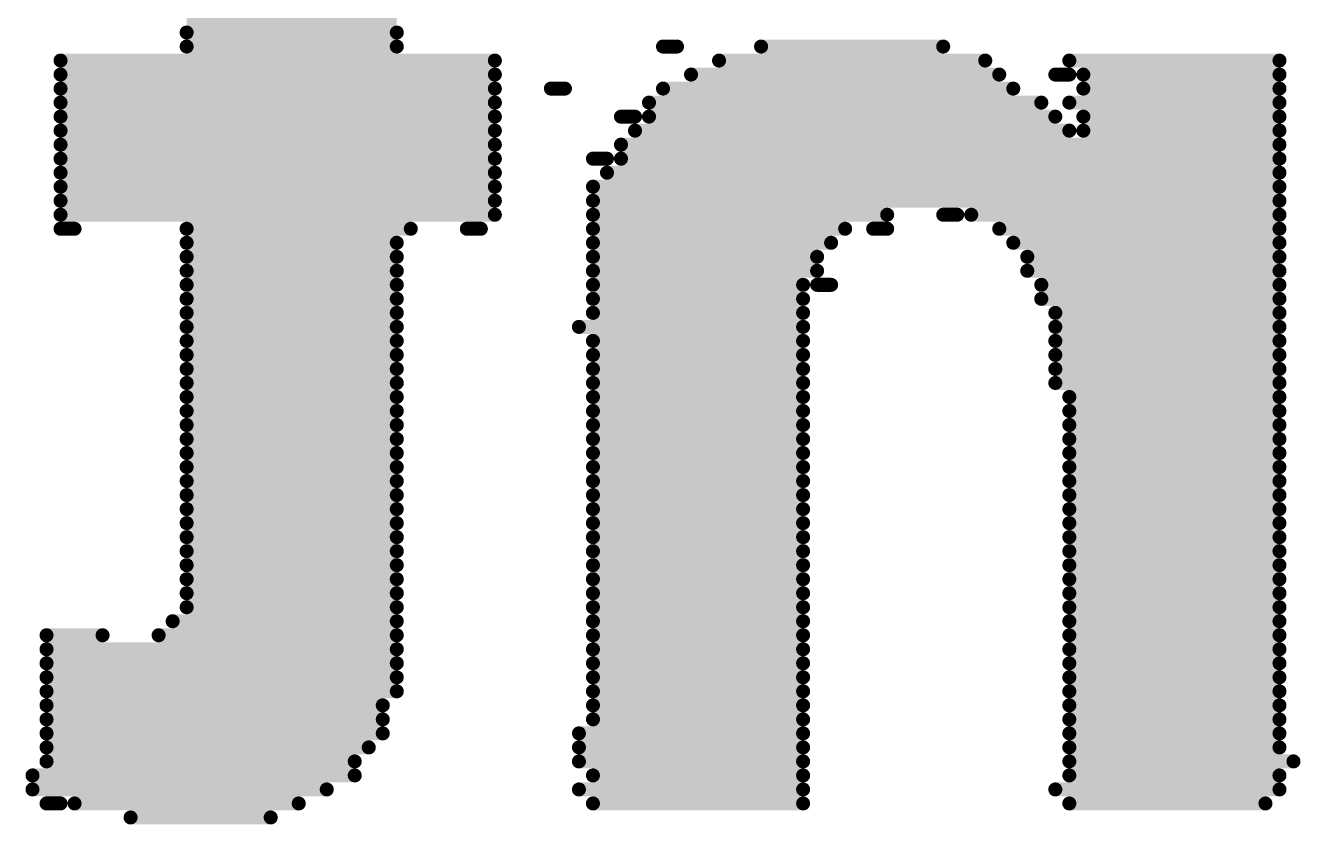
# Model space of a CAD drawing. Header units: inches. Extents: x -5 to 433, y -20 to 71.
# Drawn here: x 6.298 to 8.609, y 49.956 to 51.403 of the extents above; entities that cross this region are included whole.
import ezdxf

# ---------------------------------------------------------------- set-up
doc = ezdxf.new("R2010")
doc.units = ezdxf.units.IN
doc.layers.add('Bottom Overlay', color=54, linetype='Continuous')

msp = doc.modelspace()

# ---------------------------------------------------------------- linework, layer by layer
at = {"layer": 'Bottom Overlay'}
for points in [[(6.59, 51.416, 0.0254, 0.0254, 0), (6.971, 51.416, 0.0254, 0.0254, 0)], [(6.59, 51.3906, 0.0254, 0.0254, 0), (6.971, 51.3906, 0.0254, 0.0254, 0)], [(6.59, 51.3652, 0.0254, 0.0254, 0), (6.971, 51.3652, 0.0254, 0.0254, 0)], [(7.4536, 51.3652, 0.0254, 0.0254, 0), (7.479, 51.3652, 0.0254, 0.0254, 0)], [(7.6314, 51.3652, 0.0254, 0.0254, 0), (7.9616, 51.3652, 0.0254, 0.0254, 0)], [(6.3614, 51.3398, 0.0254, 0.0254, 0), (7.1488, 51.3398, 0.0254, 0.0254, 0)], [(7.5552, 51.3398, 0.0254, 0.0254, 0), (8.0378, 51.3398, 0.0254, 0.0254, 0)], [(8.1902, 51.3398, 0.0254, 0.0254, 0), (8.5712, 51.3398, 0.0254, 0.0254, 0)], [(6.3614, 51.3144, 0.0254, 0.0254, 0), (7.1488, 51.3144, 0.0254, 0.0254, 0)], [(7.5044, 51.3144, 0.0254, 0.0254, 0), (8.0632, 51.3144, 0.0254, 0.0254, 0)], [(8.1648, 51.3144, 0.0254, 0.0254, 0), (8.1902, 51.3144, 0.0254, 0.0254, 0)], [(8.2156, 51.3144, 0.0254, 0.0254, 0), (8.5712, 51.3144, 0.0254, 0.0254, 0)], [(6.3614, 51.289, 0.0254, 0.0254, 0), (7.1488, 51.289, 0.0254, 0.0254, 0)], [(7.2504, 51.289, 0.0254, 0.0254, 0), (7.2758, 51.289, 0.0254, 0.0254, 0)], [(7.4536, 51.289, 0.0254, 0.0254, 0), (8.0886, 51.289, 0.0254, 0.0254, 0)], [(8.2156, 51.289, 0.0254, 0.0254, 0), (8.5712, 51.289, 0.0254, 0.0254, 0)], [(6.3614, 51.2636, 0.0254, 0.0254, 0), (7.1488, 51.2636, 0.0254, 0.0254, 0)], [(7.4282, 51.2636, 0.0254, 0.0254, 0), (8.1394, 51.2636, 0.0254, 0.0254, 0)], [(8.1902, 51.2636, 0.0254, 0.0254, 0), (8.5712, 51.2636, 0.0254, 0.0254, 0)], [(6.3614, 51.2382, 0.0254, 0.0254, 0), (7.1488, 51.2382, 0.0254, 0.0254, 0)], [(7.3774, 51.2382, 0.0254, 0.0254, 0), (7.4028, 51.2382, 0.0254, 0.0254, 0)], [(7.4282, 51.2382, 0.0254, 0.0254, 0), (8.1648, 51.2382, 0.0254, 0.0254, 0)], [(8.2156, 51.2382, 0.0254, 0.0254, 0), (8.5712, 51.2382, 0.0254, 0.0254, 0)], [(6.3614, 51.2128, 0.0254, 0.0254, 0), (7.1488, 51.2128, 0.0254, 0.0254, 0)], [(7.4028, 51.2128, 0.0254, 0.0254, 0), (8.1902, 51.2128, 0.0254, 0.0254, 0)], [(8.2156, 51.2128, 0.0254, 0.0254, 0), (8.5712, 51.2128, 0.0254, 0.0254, 0)], [(6.3614, 51.1874, 0.0254, 0.0254, 0), (7.1488, 51.1874, 0.0254, 0.0254, 0)], [(7.3774, 51.1874, 0.0254, 0.0254, 0), (8.5712, 51.1874, 0.0254, 0.0254, 0)], [(6.3614, 51.162, 0.0254, 0.0254, 0), (7.1488, 51.162, 0.0254, 0.0254, 0)], [(7.3266, 51.162, 0.0254, 0.0254, 0), (7.352, 51.162, 0.0254, 0.0254, 0)], [(7.3774, 51.162, 0.0254, 0.0254, 0), (8.5712, 51.162, 0.0254, 0.0254, 0)], [(6.3614, 51.1366, 0.0254, 0.0254, 0), (7.1488, 51.1366, 0.0254, 0.0254, 0)], [(7.352, 51.1366, 0.0254, 0.0254, 0), (8.5712, 51.1366, 0.0254, 0.0254, 0)], [(6.3614, 51.1112, 0.0254, 0.0254, 0), (7.1488, 51.1112, 0.0254, 0.0254, 0)], [(7.3266, 51.1112, 0.0254, 0.0254, 0), (8.5712, 51.1112, 0.0254, 0.0254, 0)], [(6.3614, 51.0858, 0.0254, 0.0254, 0), (7.1488, 51.0858, 0.0254, 0.0254, 0)], [(7.3266, 51.0858, 0.0254, 0.0254, 0), (8.5712, 51.0858, 0.0254, 0.0254, 0)], [(6.3614, 51.0604, 0.0254, 0.0254, 0), (7.1488, 51.0604, 0.0254, 0.0254, 0)], [(7.3266, 51.0604, 0.0254, 0.0254, 0), (7.86, 51.0604, 0.0254, 0.0254, 0)], [(7.9616, 51.0604, 0.0254, 0.0254, 0), (7.987, 51.0604, 0.0254, 0.0254, 0)], [(8.0124, 51.0604, 0.0254, 0.0254, 0), (8.5712, 51.0604, 0.0254, 0.0254, 0)], [(6.3614, 51.035, 0.0254, 0.0254, 0), (6.3868, 51.035, 0.0254, 0.0254, 0)], [(6.59, 51.035, 0.0254, 0.0254, 0), (6.9964, 51.035, 0.0254, 0.0254, 0)], [(7.098, 51.035, 0.0254, 0.0254, 0), (7.1234, 51.035, 0.0254, 0.0254, 0)], [(7.3266, 51.035, 0.0254, 0.0254, 0), (7.7838, 51.035, 0.0254, 0.0254, 0)], [(7.8346, 51.035, 0.0254, 0.0254, 0), (7.86, 51.035, 0.0254, 0.0254, 0)], [(8.0632, 51.035, 0.0254, 0.0254, 0), (8.5712, 51.035, 0.0254, 0.0254, 0)], [(6.59, 51.0096, 0.0254, 0.0254, 0), (6.971, 51.0096, 0.0254, 0.0254, 0)], [(7.3266, 51.0096, 0.0254, 0.0254, 0), (7.7584, 51.0096, 0.0254, 0.0254, 0)], [(8.0886, 51.0096, 0.0254, 0.0254, 0), (8.5712, 51.0096, 0.0254, 0.0254, 0)], [(6.59, 50.9842, 0.0254, 0.0254, 0), (6.971, 50.9842, 0.0254, 0.0254, 0)], [(7.3266, 50.9842, 0.0254, 0.0254, 0), (7.733, 50.9842, 0.0254, 0.0254, 0)], [(8.114, 50.9842, 0.0254, 0.0254, 0), (8.5712, 50.9842, 0.0254, 0.0254, 0)], [(6.59, 50.9588, 0.0254, 0.0254, 0), (6.971, 50.9588, 0.0254, 0.0254, 0)], [(7.3266, 50.9588, 0.0254, 0.0254, 0), (7.733, 50.9588, 0.0254, 0.0254, 0)], [(8.114, 50.9588, 0.0254, 0.0254, 0), (8.5712, 50.9588, 0.0254, 0.0254, 0)], [(6.59, 50.9334, 0.0254, 0.0254, 0), (6.971, 50.9334, 0.0254, 0.0254, 0)], [(7.3266, 50.9334, 0.0254, 0.0254, 0), (7.7076, 50.9334, 0.0254, 0.0254, 0)], [(7.733, 50.9334, 0.0254, 0.0254, 0), (7.7584, 50.9334, 0.0254, 0.0254, 0)], [(8.1394, 50.9334, 0.0254, 0.0254, 0), (8.5712, 50.9334, 0.0254, 0.0254, 0)], [(6.59, 50.908, 0.0254, 0.0254, 0), (6.971, 50.908, 0.0254, 0.0254, 0)], [(7.3266, 50.908, 0.0254, 0.0254, 0), (7.7076, 50.908, 0.0254, 0.0254, 0)], [(8.1394, 50.908, 0.0254, 0.0254, 0), (8.5712, 50.908, 0.0254, 0.0254, 0)], [(6.59, 50.8826, 0.0254, 0.0254, 0), (6.971, 50.8826, 0.0254, 0.0254, 0)], [(7.3266, 50.8826, 0.0254, 0.0254, 0), (7.7076, 50.8826, 0.0254, 0.0254, 0)], [(8.1648, 50.8826, 0.0254, 0.0254, 0), (8.5712, 50.8826, 0.0254, 0.0254, 0)], [(6.59, 50.8572, 0.0254, 0.0254, 0), (6.971, 50.8572, 0.0254, 0.0254, 0)], [(7.3012, 50.8572, 0.0254, 0.0254, 0), (7.7076, 50.8572, 0.0254, 0.0254, 0)], [(8.1648, 50.8572, 0.0254, 0.0254, 0), (8.5712, 50.8572, 0.0254, 0.0254, 0)], [(6.59, 50.8318, 0.0254, 0.0254, 0), (6.971, 50.8318, 0.0254, 0.0254, 0)], [(7.3266, 50.8318, 0.0254, 0.0254, 0), (7.7076, 50.8318, 0.0254, 0.0254, 0)], [(8.1648, 50.8318, 0.0254, 0.0254, 0), (8.5712, 50.8318, 0.0254, 0.0254, 0)], [(6.59, 50.8064, 0.0254, 0.0254, 0), (6.971, 50.8064, 0.0254, 0.0254, 0)], [(7.3266, 50.8064, 0.0254, 0.0254, 0), (7.7076, 50.8064, 0.0254, 0.0254, 0)], [(8.1648, 50.8064, 0.0254, 0.0254, 0), (8.5712, 50.8064, 0.0254, 0.0254, 0)], [(6.59, 50.781, 0.0254, 0.0254, 0), (6.971, 50.781, 0.0254, 0.0254, 0)], [(7.3266, 50.781, 0.0254, 0.0254, 0), (7.7076, 50.781, 0.0254, 0.0254, 0)], [(8.1648, 50.781, 0.0254, 0.0254, 0), (8.5712, 50.781, 0.0254, 0.0254, 0)], [(6.59, 50.7556, 0.0254, 0.0254, 0), (6.971, 50.7556, 0.0254, 0.0254, 0)], [(7.3266, 50.7556, 0.0254, 0.0254, 0), (7.7076, 50.7556, 0.0254, 0.0254, 0)], [(8.1648, 50.7556, 0.0254, 0.0254, 0), (8.5712, 50.7556, 0.0254, 0.0254, 0)], [(6.59, 50.7302, 0.0254, 0.0254, 0), (6.971, 50.7302, 0.0254, 0.0254, 0)], [(7.3266, 50.7302, 0.0254, 0.0254, 0), (7.7076, 50.7302, 0.0254, 0.0254, 0)], [(8.1902, 50.7302, 0.0254, 0.0254, 0), (8.5712, 50.7302, 0.0254, 0.0254, 0)], [(6.59, 50.7048, 0.0254, 0.0254, 0), (6.971, 50.7048, 0.0254, 0.0254, 0)], [(7.3266, 50.7048, 0.0254, 0.0254, 0), (7.7076, 50.7048, 0.0254, 0.0254, 0)], [(8.1902, 50.7048, 0.0254, 0.0254, 0), (8.5712, 50.7048, 0.0254, 0.0254, 0)], [(6.59, 50.6794, 0.0254, 0.0254, 0), (6.971, 50.6794, 0.0254, 0.0254, 0)], [(7.3266, 50.6794, 0.0254, 0.0254, 0), (7.7076, 50.6794, 0.0254, 0.0254, 0)], [(8.1902, 50.6794, 0.0254, 0.0254, 0), (8.5712, 50.6794, 0.0254, 0.0254, 0)], [(6.59, 50.654, 0.0254, 0.0254, 0), (6.971, 50.654, 0.0254, 0.0254, 0)], [(7.3266, 50.654, 0.0254, 0.0254, 0), (7.7076, 50.654, 0.0254, 0.0254, 0)], [(8.1902, 50.654, 0.0254, 0.0254, 0), (8.5712, 50.654, 0.0254, 0.0254, 0)], [(6.59, 50.6286, 0.0254, 0.0254, 0), (6.971, 50.6286, 0.0254, 0.0254, 0)], [(7.3266, 50.6286, 0.0254, 0.0254, 0), (7.7076, 50.6286, 0.0254, 0.0254, 0)], [(8.1902, 50.6286, 0.0254, 0.0254, 0), (8.5712, 50.6286, 0.0254, 0.0254, 0)], [(6.59, 50.6032, 0.0254, 0.0254, 0), (6.971, 50.6032, 0.0254, 0.0254, 0)], [(7.3266, 50.6032, 0.0254, 0.0254, 0), (7.7076, 50.6032, 0.0254, 0.0254, 0)], [(8.1902, 50.6032, 0.0254, 0.0254, 0), (8.5712, 50.6032, 0.0254, 0.0254, 0)], [(6.59, 50.5778, 0.0254, 0.0254, 0), (6.971, 50.5778, 0.0254, 0.0254, 0)], [(7.3266, 50.5778, 0.0254, 0.0254, 0), (7.7076, 50.5778, 0.0254, 0.0254, 0)], [(8.1902, 50.5778, 0.0254, 0.0254, 0), (8.5712, 50.5778, 0.0254, 0.0254, 0)], [(6.59, 50.5524, 0.0254, 0.0254, 0), (6.971, 50.5524, 0.0254, 0.0254, 0)], [(7.3266, 50.5524, 0.0254, 0.0254, 0), (7.7076, 50.5524, 0.0254, 0.0254, 0)], [(8.1902, 50.5524, 0.0254, 0.0254, 0), (8.5712, 50.5524, 0.0254, 0.0254, 0)], [(6.59, 50.527, 0.0254, 0.0254, 0), (6.971, 50.527, 0.0254, 0.0254, 0)], [(7.3266, 50.527, 0.0254, 0.0254, 0), (7.7076, 50.527, 0.0254, 0.0254, 0)], [(8.1902, 50.527, 0.0254, 0.0254, 0), (8.5712, 50.527, 0.0254, 0.0254, 0)], [(6.59, 50.5016, 0.0254, 0.0254, 0), (6.971, 50.5016, 0.0254, 0.0254, 0)], [(7.3266, 50.5016, 0.0254, 0.0254, 0), (7.7076, 50.5016, 0.0254, 0.0254, 0)], [(8.1902, 50.5016, 0.0254, 0.0254, 0), (8.5712, 50.5016, 0.0254, 0.0254, 0)], [(6.59, 50.4762, 0.0254, 0.0254, 0), (6.971, 50.4762, 0.0254, 0.0254, 0)], [(7.3266, 50.4762, 0.0254, 0.0254, 0), (7.7076, 50.4762, 0.0254, 0.0254, 0)], [(8.1902, 50.4762, 0.0254, 0.0254, 0), (8.5712, 50.4762, 0.0254, 0.0254, 0)], [(6.59, 50.4508, 0.0254, 0.0254, 0), (6.971, 50.4508, 0.0254, 0.0254, 0)], [(7.3266, 50.4508, 0.0254, 0.0254, 0), (7.7076, 50.4508, 0.0254, 0.0254, 0)], [(8.1902, 50.4508, 0.0254, 0.0254, 0), (8.5712, 50.4508, 0.0254, 0.0254, 0)], [(6.59, 50.4254, 0.0254, 0.0254, 0), (6.971, 50.4254, 0.0254, 0.0254, 0)], [(7.3266, 50.4254, 0.0254, 0.0254, 0), (7.7076, 50.4254, 0.0254, 0.0254, 0)], [(8.1902, 50.4254, 0.0254, 0.0254, 0), (8.5712, 50.4254, 0.0254, 0.0254, 0)], [(6.59, 50.4, 0.0254, 0.0254, 0), (6.971, 50.4, 0.0254, 0.0254, 0)], [(7.3266, 50.4, 0.0254, 0.0254, 0), (7.7076, 50.4, 0.0254, 0.0254, 0)], [(8.1902, 50.4, 0.0254, 0.0254, 0), (8.5712, 50.4, 0.0254, 0.0254, 0)], [(6.59, 50.3746, 0.0254, 0.0254, 0), (6.971, 50.3746, 0.0254, 0.0254, 0)], [(7.3266, 50.3746, 0.0254, 0.0254, 0), (7.7076, 50.3746, 0.0254, 0.0254, 0)], [(8.1902, 50.3746, 0.0254, 0.0254, 0), (8.5712, 50.3746, 0.0254, 0.0254, 0)], [(6.59, 50.3492, 0.0254, 0.0254, 0), (6.971, 50.3492, 0.0254, 0.0254, 0)], [(7.3266, 50.3492, 0.0254, 0.0254, 0), (7.7076, 50.3492, 0.0254, 0.0254, 0)], [(8.1902, 50.3492, 0.0254, 0.0254, 0), (8.5712, 50.3492, 0.0254, 0.0254, 0)], [(6.5646, 50.3238, 0.0254, 0.0254, 0), (6.971, 50.3238, 0.0254, 0.0254, 0)], [(7.3266, 50.3238, 0.0254, 0.0254, 0), (7.7076, 50.3238, 0.0254, 0.0254, 0)], [(8.1902, 50.3238, 0.0254, 0.0254, 0), (8.5712, 50.3238, 0.0254, 0.0254, 0)], [(6.336, 50.2984, 0.0254, 0.0254, 0), (6.4376, 50.2984, 0.0254, 0.0254, 0)], [(6.5392, 50.2984, 0.0254, 0.0254, 0), (6.971, 50.2984, 0.0254, 0.0254, 0)], [(7.3266, 50.2984, 0.0254, 0.0254, 0), (7.7076, 50.2984, 0.0254, 0.0254, 0)], [(8.1902, 50.2984, 0.0254, 0.0254, 0), (8.5712, 50.2984, 0.0254, 0.0254, 0)], [(6.336, 50.273, 0.0254, 0.0254, 0), (6.971, 50.273, 0.0254, 0.0254, 0)], [(7.3266, 50.273, 0.0254, 0.0254, 0), (7.7076, 50.273, 0.0254, 0.0254, 0)], [(8.1902, 50.273, 0.0254, 0.0254, 0), (8.5712, 50.273, 0.0254, 0.0254, 0)], [(6.336, 50.2476, 0.0254, 0.0254, 0), (6.971, 50.2476, 0.0254, 0.0254, 0)], [(7.3266, 50.2476, 0.0254, 0.0254, 0), (7.7076, 50.2476, 0.0254, 0.0254, 0)], [(8.1902, 50.2476, 0.0254, 0.0254, 0), (8.5712, 50.2476, 0.0254, 0.0254, 0)], [(6.336, 50.2222, 0.0254, 0.0254, 0), (6.971, 50.2222, 0.0254, 0.0254, 0)], [(7.3266, 50.2222, 0.0254, 0.0254, 0), (7.7076, 50.2222, 0.0254, 0.0254, 0)], [(8.1902, 50.2222, 0.0254, 0.0254, 0), (8.5712, 50.2222, 0.0254, 0.0254, 0)], [(6.336, 50.1968, 0.0254, 0.0254, 0), (6.971, 50.1968, 0.0254, 0.0254, 0)], [(7.3266, 50.1968, 0.0254, 0.0254, 0), (7.7076, 50.1968, 0.0254, 0.0254, 0)], [(8.1902, 50.1968, 0.0254, 0.0254, 0), (8.5712, 50.1968, 0.0254, 0.0254, 0)], [(6.336, 50.1714, 0.0254, 0.0254, 0), (6.9456, 50.1714, 0.0254, 0.0254, 0)], [(7.3266, 50.1714, 0.0254, 0.0254, 0), (7.7076, 50.1714, 0.0254, 0.0254, 0)], [(8.1902, 50.1714, 0.0254, 0.0254, 0), (8.5712, 50.1714, 0.0254, 0.0254, 0)], [(6.336, 50.146, 0.0254, 0.0254, 0), (6.9456, 50.146, 0.0254, 0.0254, 0)], [(7.3266, 50.146, 0.0254, 0.0254, 0), (7.7076, 50.146, 0.0254, 0.0254, 0)], [(8.1902, 50.146, 0.0254, 0.0254, 0), (8.5712, 50.146, 0.0254, 0.0254, 0)], [(6.336, 50.1206, 0.0254, 0.0254, 0), (6.9456, 50.1206, 0.0254, 0.0254, 0)], [(7.3012, 50.1206, 0.0254, 0.0254, 0), (7.7076, 50.1206, 0.0254, 0.0254, 0)], [(8.1902, 50.1206, 0.0254, 0.0254, 0), (8.5712, 50.1206, 0.0254, 0.0254, 0)], [(6.336, 50.0952, 0.0254, 0.0254, 0), (6.9202, 50.0952, 0.0254, 0.0254, 0)], [(7.3012, 50.0952, 0.0254, 0.0254, 0), (7.7076, 50.0952, 0.0254, 0.0254, 0)], [(8.1902, 50.0952, 0.0254, 0.0254, 0), (8.5712, 50.0952, 0.0254, 0.0254, 0)], [(6.336, 50.0698, 0.0254, 0.0254, 0), (6.8948, 50.0698, 0.0254, 0.0254, 0)], [(7.3012, 50.0698, 0.0254, 0.0254, 0), (7.7076, 50.0698, 0.0254, 0.0254, 0)], [(8.1902, 50.0698, 0.0254, 0.0254, 0), (8.5966, 50.0698, 0.0254, 0.0254, 0)], [(6.3106, 50.0444, 0.0254, 0.0254, 0), (6.8948, 50.0444, 0.0254, 0.0254, 0)], [(7.3266, 50.0444, 0.0254, 0.0254, 0), (7.7076, 50.0444, 0.0254, 0.0254, 0)], [(8.1902, 50.0444, 0.0254, 0.0254, 0), (8.5712, 50.0444, 0.0254, 0.0254, 0)], [(6.3106, 50.019, 0.0254, 0.0254, 0), (6.844, 50.019, 0.0254, 0.0254, 0)], [(7.3012, 50.019, 0.0254, 0.0254, 0), (7.7076, 50.019, 0.0254, 0.0254, 0)], [(8.1648, 50.019, 0.0254, 0.0254, 0), (8.5712, 50.019, 0.0254, 0.0254, 0)], [(6.336, 49.9936, 0.0254, 0.0254, 0), (6.3614, 49.9936, 0.0254, 0.0254, 0)], [(6.3868, 49.9936, 0.0254, 0.0254, 0), (6.7932, 49.9936, 0.0254, 0.0254, 0)], [(7.3266, 49.9936, 0.0254, 0.0254, 0), (7.7076, 49.9936, 0.0254, 0.0254, 0)], [(8.1902, 49.9936, 0.0254, 0.0254, 0), (8.5458, 49.9936, 0.0254, 0.0254, 0)], [(6.4884, 49.9682, 0.0254, 0.0254, 0), (6.7424, 49.9682, 0.0254, 0.0254, 0)]]:
    msp.add_lwpolyline(points, format="xyseb", dxfattribs=at)
for points in [[(6.5837, 51.3906, 0.0127, 0.0127, 1), (6.5964, 51.3906, 0.0127, 0.0127, 1)], [(6.9647, 51.3906, 0.0127, 0.0127, 1), (6.9774, 51.3906, 0.0127, 0.0127, 1)], [(6.5837, 51.3652, 0.0127, 0.0127, 1), (6.5964, 51.3652, 0.0127, 0.0127, 1)], [(6.9647, 51.3652, 0.0127, 0.0127, 1), (6.9774, 51.3652, 0.0127, 0.0127, 1)], [(7.4473, 51.3652, 0.0127, 0.0127, 1), (7.46, 51.3652, 0.0127, 0.0127, 1)], [(7.4727, 51.3652, 0.0127, 0.0127, 1), (7.4854, 51.3652, 0.0127, 0.0127, 1)], [(7.6251, 51.3652, 0.0127, 0.0127, 1), (7.6378, 51.3652, 0.0127, 0.0127, 1)], [(7.9553, 51.3652, 0.0127, 0.0127, 1), (7.968, 51.3652, 0.0127, 0.0127, 1)], [(6.3551, 51.3398, 0.0127, 0.0127, 1), (6.3678, 51.3398, 0.0127, 0.0127, 1)], [(7.1425, 51.3398, 0.0127, 0.0127, 1), (7.1552, 51.3398, 0.0127, 0.0127, 1)], [(7.5489, 51.3398, 0.0127, 0.0127, 1), (7.5616, 51.3398, 0.0127, 0.0127, 1)], [(8.0315, 51.3398, 0.0127, 0.0127, 1), (8.0442, 51.3398, 0.0127, 0.0127, 1)], [(8.1839, 51.3398, 0.0127, 0.0127, 1), (8.1966, 51.3398, 0.0127, 0.0127, 1)], [(8.5649, 51.3398, 0.0127, 0.0127, 1), (8.5776, 51.3398, 0.0127, 0.0127, 1)], [(6.3551, 51.3144, 0.0127, 0.0127, 1), (6.3678, 51.3144, 0.0127, 0.0127, 1)], [(7.1425, 51.3144, 0.0127, 0.0127, 1), (7.1552, 51.3144, 0.0127, 0.0127, 1)], [(7.4981, 51.3144, 0.0127, 0.0127, 1), (7.5108, 51.3144, 0.0127, 0.0127, 1)], [(8.0569, 51.3144, 0.0127, 0.0127, 1), (8.0696, 51.3144, 0.0127, 0.0127, 1)], [(8.1585, 51.3144, 0.0127, 0.0127, 1), (8.1712, 51.3144, 0.0127, 0.0127, 1)], [(8.1839, 51.3144, 0.0127, 0.0127, 1), (8.1966, 51.3144, 0.0127, 0.0127, 1)], [(8.2093, 51.3144, 0.0127, 0.0127, 1), (8.222, 51.3144, 0.0127, 0.0127, 1)], [(8.5649, 51.3144, 0.0127, 0.0127, 1), (8.5776, 51.3144, 0.0127, 0.0127, 1)], [(6.3551, 51.289, 0.0127, 0.0127, 1), (6.3678, 51.289, 0.0127, 0.0127, 1)], [(7.1425, 51.289, 0.0127, 0.0127, 1), (7.1552, 51.289, 0.0127, 0.0127, 1)], [(7.2441, 51.289, 0.0127, 0.0127, 1), (7.2568, 51.289, 0.0127, 0.0127, 1)], [(7.2695, 51.289, 0.0127, 0.0127, 1), (7.2822, 51.289, 0.0127, 0.0127, 1)], [(7.4473, 51.289, 0.0127, 0.0127, 1), (7.46, 51.289, 0.0127, 0.0127, 1)], [(8.0823, 51.289, 0.0127, 0.0127, 1), (8.095, 51.289, 0.0127, 0.0127, 1)], [(8.2093, 51.289, 0.0127, 0.0127, 1), (8.222, 51.289, 0.0127, 0.0127, 1)], [(8.5649, 51.289, 0.0127, 0.0127, 1), (8.5776, 51.289, 0.0127, 0.0127, 1)], [(6.3551, 51.2636, 0.0127, 0.0127, 1), (6.3678, 51.2636, 0.0127, 0.0127, 1)], [(7.1425, 51.2636, 0.0127, 0.0127, 1), (7.1552, 51.2636, 0.0127, 0.0127, 1)], [(7.4219, 51.2636, 0.0127, 0.0127, 1), (7.4346, 51.2636, 0.0127, 0.0127, 1)], [(8.1331, 51.2636, 0.0127, 0.0127, 1), (8.1458, 51.2636, 0.0127, 0.0127, 1)], [(8.1839, 51.2636, 0.0127, 0.0127, 1), (8.1966, 51.2636, 0.0127, 0.0127, 1)], [(8.5649, 51.2636, 0.0127, 0.0127, 1), (8.5776, 51.2636, 0.0127, 0.0127, 1)], [(6.3551, 51.2382, 0.0127, 0.0127, 1), (6.3678, 51.2382, 0.0127, 0.0127, 1)], [(7.1425, 51.2382, 0.0127, 0.0127, 1), (7.1552, 51.2382, 0.0127, 0.0127, 1)], [(7.3711, 51.2382, 0.0127, 0.0127, 1), (7.3838, 51.2382, 0.0127, 0.0127, 1)], [(7.3965, 51.2382, 0.0127, 0.0127, 1), (7.4092, 51.2382, 0.0127, 0.0127, 1)], [(7.4219, 51.2382, 0.0127, 0.0127, 1), (7.4346, 51.2382, 0.0127, 0.0127, 1)], [(8.1585, 51.2382, 0.0127, 0.0127, 1), (8.1712, 51.2382, 0.0127, 0.0127, 1)], [(8.2093, 51.2382, 0.0127, 0.0127, 1), (8.222, 51.2382, 0.0127, 0.0127, 1)], [(8.5649, 51.2382, 0.0127, 0.0127, 1), (8.5776, 51.2382, 0.0127, 0.0127, 1)], [(6.3551, 51.2128, 0.0127, 0.0127, 1), (6.3678, 51.2128, 0.0127, 0.0127, 1)], [(7.1425, 51.2128, 0.0127, 0.0127, 1), (7.1552, 51.2128, 0.0127, 0.0127, 1)], [(7.3965, 51.2128, 0.0127, 0.0127, 1), (7.4092, 51.2128, 0.0127, 0.0127, 1)], [(8.1839, 51.2128, 0.0127, 0.0127, 1), (8.1966, 51.2128, 0.0127, 0.0127, 1)], [(8.2093, 51.2128, 0.0127, 0.0127, 1), (8.222, 51.2128, 0.0127, 0.0127, 1)], [(8.5649, 51.2128, 0.0127, 0.0127, 1), (8.5776, 51.2128, 0.0127, 0.0127, 1)], [(6.3551, 51.1874, 0.0127, 0.0127, 1), (6.3678, 51.1874, 0.0127, 0.0127, 1)], [(7.1425, 51.1874, 0.0127, 0.0127, 1), (7.1552, 51.1874, 0.0127, 0.0127, 1)], [(7.3711, 51.1874, 0.0127, 0.0127, 1), (7.3838, 51.1874, 0.0127, 0.0127, 1)], [(8.5649, 51.1874, 0.0127, 0.0127, 1), (8.5776, 51.1874, 0.0127, 0.0127, 1)], [(6.3551, 51.162, 0.0127, 0.0127, 1), (6.3678, 51.162, 0.0127, 0.0127, 1)], [(7.1425, 51.162, 0.0127, 0.0127, 1), (7.1552, 51.162, 0.0127, 0.0127, 1)], [(7.3203, 51.162, 0.0127, 0.0127, 1), (7.333, 51.162, 0.0127, 0.0127, 1)], [(7.3457, 51.162, 0.0127, 0.0127, 1), (7.3584, 51.162, 0.0127, 0.0127, 1)], [(7.3711, 51.162, 0.0127, 0.0127, 1), (7.3838, 51.162, 0.0127, 0.0127, 1)], [(8.5649, 51.162, 0.0127, 0.0127, 1), (8.5776, 51.162, 0.0127, 0.0127, 1)], [(6.3551, 51.1366, 0.0127, 0.0127, 1), (6.3678, 51.1366, 0.0127, 0.0127, 1)], [(7.1425, 51.1366, 0.0127, 0.0127, 1), (7.1552, 51.1366, 0.0127, 0.0127, 1)], [(7.3457, 51.1366, 0.0127, 0.0127, 1), (7.3584, 51.1366, 0.0127, 0.0127, 1)], [(8.5649, 51.1366, 0.0127, 0.0127, 1), (8.5776, 51.1366, 0.0127, 0.0127, 1)], [(6.3551, 51.1112, 0.0127, 0.0127, 1), (6.3678, 51.1112, 0.0127, 0.0127, 1)], [(7.1425, 51.1112, 0.0127, 0.0127, 1), (7.1552, 51.1112, 0.0127, 0.0127, 1)], [(7.3203, 51.1112, 0.0127, 0.0127, 1), (7.333, 51.1112, 0.0127, 0.0127, 1)], [(8.5649, 51.1112, 0.0127, 0.0127, 1), (8.5776, 51.1112, 0.0127, 0.0127, 1)], [(6.3551, 51.0858, 0.0127, 0.0127, 1), (6.3678, 51.0858, 0.0127, 0.0127, 1)], [(7.1425, 51.0858, 0.0127, 0.0127, 1), (7.1552, 51.0858, 0.0127, 0.0127, 1)], [(7.3203, 51.0858, 0.0127, 0.0127, 1), (7.333, 51.0858, 0.0127, 0.0127, 1)], [(8.5649, 51.0858, 0.0127, 0.0127, 1), (8.5776, 51.0858, 0.0127, 0.0127, 1)], [(6.3551, 51.0604, 0.0127, 0.0127, 1), (6.3678, 51.0604, 0.0127, 0.0127, 1)], [(7.1425, 51.0604, 0.0127, 0.0127, 1), (7.1552, 51.0604, 0.0127, 0.0127, 1)], [(7.3203, 51.0604, 0.0127, 0.0127, 1), (7.333, 51.0604, 0.0127, 0.0127, 1)], [(7.8537, 51.0604, 0.0127, 0.0127, 1), (7.8664, 51.0604, 0.0127, 0.0127, 1)], [(7.9553, 51.0604, 0.0127, 0.0127, 1), (7.968, 51.0604, 0.0127, 0.0127, 1)], [(7.9807, 51.0604, 0.0127, 0.0127, 1), (7.9934, 51.0604, 0.0127, 0.0127, 1)], [(8.0061, 51.0604, 0.0127, 0.0127, 1), (8.0188, 51.0604, 0.0127, 0.0127, 1)], [(8.5649, 51.0604, 0.0127, 0.0127, 1), (8.5776, 51.0604, 0.0127, 0.0127, 1)], [(6.3551, 51.035, 0.0127, 0.0127, 1), (6.3678, 51.035, 0.0127, 0.0127, 1)], [(6.3805, 51.035, 0.0127, 0.0127, 1), (6.3932, 51.035, 0.0127, 0.0127, 1)], [(6.5837, 51.035, 0.0127, 0.0127, 1), (6.5964, 51.035, 0.0127, 0.0127, 1)], [(6.9901, 51.035, 0.0127, 0.0127, 1), (7.0028, 51.035, 0.0127, 0.0127, 1)], [(7.0917, 51.035, 0.0127, 0.0127, 1), (7.1044, 51.035, 0.0127, 0.0127, 1)], [(7.1171, 51.035, 0.0127, 0.0127, 1), (7.1298, 51.035, 0.0127, 0.0127, 1)], [(7.3203, 51.035, 0.0127, 0.0127, 1), (7.333, 51.035, 0.0127, 0.0127, 1)], [(7.7775, 51.035, 0.0127, 0.0127, 1), (7.7902, 51.035, 0.0127, 0.0127, 1)], [(7.8283, 51.035, 0.0127, 0.0127, 1), (7.841, 51.035, 0.0127, 0.0127, 1)], [(7.8537, 51.035, 0.0127, 0.0127, 1), (7.8664, 51.035, 0.0127, 0.0127, 1)], [(8.0569, 51.035, 0.0127, 0.0127, 1), (8.0696, 51.035, 0.0127, 0.0127, 1)], [(8.5649, 51.035, 0.0127, 0.0127, 1), (8.5776, 51.035, 0.0127, 0.0127, 1)], [(6.5837, 51.0096, 0.0127, 0.0127, 1), (6.5964, 51.0096, 0.0127, 0.0127, 1)], [(6.9647, 51.0096, 0.0127, 0.0127, 1), (6.9774, 51.0096, 0.0127, 0.0127, 1)], [(7.3203, 51.0096, 0.0127, 0.0127, 1), (7.333, 51.0096, 0.0127, 0.0127, 1)], [(7.7521, 51.0096, 0.0127, 0.0127, 1), (7.7648, 51.0096, 0.0127, 0.0127, 1)], [(8.0823, 51.0096, 0.0127, 0.0127, 1), (8.095, 51.0096, 0.0127, 0.0127, 1)], [(8.5649, 51.0096, 0.0127, 0.0127, 1), (8.5776, 51.0096, 0.0127, 0.0127, 1)], [(6.5837, 50.9842, 0.0127, 0.0127, 1), (6.5964, 50.9842, 0.0127, 0.0127, 1)], [(6.9647, 50.9842, 0.0127, 0.0127, 1), (6.9774, 50.9842, 0.0127, 0.0127, 1)], [(7.3203, 50.9842, 0.0127, 0.0127, 1), (7.333, 50.9842, 0.0127, 0.0127, 1)], [(7.7267, 50.9842, 0.0127, 0.0127, 1), (7.7394, 50.9842, 0.0127, 0.0127, 1)], [(8.1077, 50.9842, 0.0127, 0.0127, 1), (8.1204, 50.9842, 0.0127, 0.0127, 1)], [(8.5649, 50.9842, 0.0127, 0.0127, 1), (8.5776, 50.9842, 0.0127, 0.0127, 1)], [(6.5837, 50.9588, 0.0127, 0.0127, 1), (6.5964, 50.9588, 0.0127, 0.0127, 1)], [(6.9647, 50.9588, 0.0127, 0.0127, 1), (6.9774, 50.9588, 0.0127, 0.0127, 1)], [(7.3203, 50.9588, 0.0127, 0.0127, 1), (7.333, 50.9588, 0.0127, 0.0127, 1)], [(7.7267, 50.9588, 0.0127, 0.0127, 1), (7.7394, 50.9588, 0.0127, 0.0127, 1)], [(8.1077, 50.9588, 0.0127, 0.0127, 1), (8.1204, 50.9588, 0.0127, 0.0127, 1)], [(8.5649, 50.9588, 0.0127, 0.0127, 1), (8.5776, 50.9588, 0.0127, 0.0127, 1)], [(6.5837, 50.9334, 0.0127, 0.0127, 1), (6.5964, 50.9334, 0.0127, 0.0127, 1)], [(6.9647, 50.9334, 0.0127, 0.0127, 1), (6.9774, 50.9334, 0.0127, 0.0127, 1)], [(7.3203, 50.9334, 0.0127, 0.0127, 1), (7.333, 50.9334, 0.0127, 0.0127, 1)], [(7.7013, 50.9334, 0.0127, 0.0127, 1), (7.714, 50.9334, 0.0127, 0.0127, 1)], [(7.7267, 50.9334, 0.0127, 0.0127, 1), (7.7394, 50.9334, 0.0127, 0.0127, 1)], [(7.7521, 50.9334, 0.0127, 0.0127, 1), (7.7648, 50.9334, 0.0127, 0.0127, 1)], [(8.1331, 50.9334, 0.0127, 0.0127, 1), (8.1458, 50.9334, 0.0127, 0.0127, 1)], [(8.5649, 50.9334, 0.0127, 0.0127, 1), (8.5776, 50.9334, 0.0127, 0.0127, 1)], [(6.5837, 50.908, 0.0127, 0.0127, 1), (6.5964, 50.908, 0.0127, 0.0127, 1)], [(6.9647, 50.908, 0.0127, 0.0127, 1), (6.9774, 50.908, 0.0127, 0.0127, 1)], [(7.3203, 50.908, 0.0127, 0.0127, 1), (7.333, 50.908, 0.0127, 0.0127, 1)], [(7.7013, 50.908, 0.0127, 0.0127, 1), (7.714, 50.908, 0.0127, 0.0127, 1)], [(8.1331, 50.908, 0.0127, 0.0127, 1), (8.1458, 50.908, 0.0127, 0.0127, 1)], [(8.5649, 50.908, 0.0127, 0.0127, 1), (8.5776, 50.908, 0.0127, 0.0127, 1)], [(6.5837, 50.8826, 0.0127, 0.0127, 1), (6.5964, 50.8826, 0.0127, 0.0127, 1)], [(6.9647, 50.8826, 0.0127, 0.0127, 1), (6.9774, 50.8826, 0.0127, 0.0127, 1)], [(7.3203, 50.8826, 0.0127, 0.0127, 1), (7.333, 50.8826, 0.0127, 0.0127, 1)], [(7.7013, 50.8826, 0.0127, 0.0127, 1), (7.714, 50.8826, 0.0127, 0.0127, 1)], [(8.1585, 50.8826, 0.0127, 0.0127, 1), (8.1712, 50.8826, 0.0127, 0.0127, 1)], [(8.5649, 50.8826, 0.0127, 0.0127, 1), (8.5776, 50.8826, 0.0127, 0.0127, 1)], [(6.5837, 50.8572, 0.0127, 0.0127, 1), (6.5964, 50.8572, 0.0127, 0.0127, 1)], [(6.9647, 50.8572, 0.0127, 0.0127, 1), (6.9774, 50.8572, 0.0127, 0.0127, 1)], [(7.2949, 50.8572, 0.0127, 0.0127, 1), (7.3076, 50.8572, 0.0127, 0.0127, 1)], [(7.7013, 50.8572, 0.0127, 0.0127, 1), (7.714, 50.8572, 0.0127, 0.0127, 1)], [(8.1585, 50.8572, 0.0127, 0.0127, 1), (8.1712, 50.8572, 0.0127, 0.0127, 1)], [(8.5649, 50.8572, 0.0127, 0.0127, 1), (8.5776, 50.8572, 0.0127, 0.0127, 1)], [(6.5837, 50.8318, 0.0127, 0.0127, 1), (6.5964, 50.8318, 0.0127, 0.0127, 1)], [(6.9647, 50.8318, 0.0127, 0.0127, 1), (6.9774, 50.8318, 0.0127, 0.0127, 1)], [(7.3203, 50.8318, 0.0127, 0.0127, 1), (7.333, 50.8318, 0.0127, 0.0127, 1)], [(7.7013, 50.8318, 0.0127, 0.0127, 1), (7.714, 50.8318, 0.0127, 0.0127, 1)], [(8.1585, 50.8318, 0.0127, 0.0127, 1), (8.1712, 50.8318, 0.0127, 0.0127, 1)], [(8.5649, 50.8318, 0.0127, 0.0127, 1), (8.5776, 50.8318, 0.0127, 0.0127, 1)], [(6.5837, 50.8064, 0.0127, 0.0127, 1), (6.5964, 50.8064, 0.0127, 0.0127, 1)], [(6.9647, 50.8064, 0.0127, 0.0127, 1), (6.9774, 50.8064, 0.0127, 0.0127, 1)], [(7.3203, 50.8064, 0.0127, 0.0127, 1), (7.333, 50.8064, 0.0127, 0.0127, 1)], [(7.7013, 50.8064, 0.0127, 0.0127, 1), (7.714, 50.8064, 0.0127, 0.0127, 1)], [(8.1585, 50.8064, 0.0127, 0.0127, 1), (8.1712, 50.8064, 0.0127, 0.0127, 1)], [(8.5649, 50.8064, 0.0127, 0.0127, 1), (8.5776, 50.8064, 0.0127, 0.0127, 1)], [(6.5837, 50.781, 0.0127, 0.0127, 1), (6.5964, 50.781, 0.0127, 0.0127, 1)], [(6.9647, 50.781, 0.0127, 0.0127, 1), (6.9774, 50.781, 0.0127, 0.0127, 1)], [(7.3203, 50.781, 0.0127, 0.0127, 1), (7.333, 50.781, 0.0127, 0.0127, 1)], [(7.7013, 50.781, 0.0127, 0.0127, 1), (7.714, 50.781, 0.0127, 0.0127, 1)], [(8.1585, 50.781, 0.0127, 0.0127, 1), (8.1712, 50.781, 0.0127, 0.0127, 1)], [(8.5649, 50.781, 0.0127, 0.0127, 1), (8.5776, 50.781, 0.0127, 0.0127, 1)], [(6.5837, 50.7556, 0.0127, 0.0127, 1), (6.5964, 50.7556, 0.0127, 0.0127, 1)], [(6.9647, 50.7556, 0.0127, 0.0127, 1), (6.9774, 50.7556, 0.0127, 0.0127, 1)], [(7.3203, 50.7556, 0.0127, 0.0127, 1), (7.333, 50.7556, 0.0127, 0.0127, 1)], [(7.7013, 50.7556, 0.0127, 0.0127, 1), (7.714, 50.7556, 0.0127, 0.0127, 1)], [(8.1585, 50.7556, 0.0127, 0.0127, 1), (8.1712, 50.7556, 0.0127, 0.0127, 1)], [(8.5649, 50.7556, 0.0127, 0.0127, 1), (8.5776, 50.7556, 0.0127, 0.0127, 1)], [(6.5837, 50.7302, 0.0127, 0.0127, 1), (6.5964, 50.7302, 0.0127, 0.0127, 1)], [(6.9647, 50.7302, 0.0127, 0.0127, 1), (6.9774, 50.7302, 0.0127, 0.0127, 1)], [(7.3203, 50.7302, 0.0127, 0.0127, 1), (7.333, 50.7302, 0.0127, 0.0127, 1)], [(7.7013, 50.7302, 0.0127, 0.0127, 1), (7.714, 50.7302, 0.0127, 0.0127, 1)], [(8.1839, 50.7302, 0.0127, 0.0127, 1), (8.1966, 50.7302, 0.0127, 0.0127, 1)], [(8.5649, 50.7302, 0.0127, 0.0127, 1), (8.5776, 50.7302, 0.0127, 0.0127, 1)], [(6.5837, 50.7048, 0.0127, 0.0127, 1), (6.5964, 50.7048, 0.0127, 0.0127, 1)], [(6.9647, 50.7048, 0.0127, 0.0127, 1), (6.9774, 50.7048, 0.0127, 0.0127, 1)], [(7.3203, 50.7048, 0.0127, 0.0127, 1), (7.333, 50.7048, 0.0127, 0.0127, 1)], [(7.7013, 50.7048, 0.0127, 0.0127, 1), (7.714, 50.7048, 0.0127, 0.0127, 1)], [(8.1839, 50.7048, 0.0127, 0.0127, 1), (8.1966, 50.7048, 0.0127, 0.0127, 1)], [(8.5649, 50.7048, 0.0127, 0.0127, 1), (8.5776, 50.7048, 0.0127, 0.0127, 1)], [(6.5837, 50.6794, 0.0127, 0.0127, 1), (6.5964, 50.6794, 0.0127, 0.0127, 1)], [(6.9647, 50.6794, 0.0127, 0.0127, 1), (6.9774, 50.6794, 0.0127, 0.0127, 1)], [(7.3203, 50.6794, 0.0127, 0.0127, 1), (7.333, 50.6794, 0.0127, 0.0127, 1)], [(7.7013, 50.6794, 0.0127, 0.0127, 1), (7.714, 50.6794, 0.0127, 0.0127, 1)], [(8.1839, 50.6794, 0.0127, 0.0127, 1), (8.1966, 50.6794, 0.0127, 0.0127, 1)], [(8.5649, 50.6794, 0.0127, 0.0127, 1), (8.5776, 50.6794, 0.0127, 0.0127, 1)], [(6.5837, 50.654, 0.0127, 0.0127, 1), (6.5964, 50.654, 0.0127, 0.0127, 1)], [(6.9647, 50.654, 0.0127, 0.0127, 1), (6.9774, 50.654, 0.0127, 0.0127, 1)], [(7.3203, 50.654, 0.0127, 0.0127, 1), (7.333, 50.654, 0.0127, 0.0127, 1)], [(7.7013, 50.654, 0.0127, 0.0127, 1), (7.714, 50.654, 0.0127, 0.0127, 1)], [(8.1839, 50.654, 0.0127, 0.0127, 1), (8.1966, 50.654, 0.0127, 0.0127, 1)], [(8.5649, 50.654, 0.0127, 0.0127, 1), (8.5776, 50.654, 0.0127, 0.0127, 1)], [(6.5837, 50.6286, 0.0127, 0.0127, 1), (6.5964, 50.6286, 0.0127, 0.0127, 1)], [(6.9647, 50.6286, 0.0127, 0.0127, 1), (6.9774, 50.6286, 0.0127, 0.0127, 1)], [(7.3203, 50.6286, 0.0127, 0.0127, 1), (7.333, 50.6286, 0.0127, 0.0127, 1)], [(7.7013, 50.6286, 0.0127, 0.0127, 1), (7.714, 50.6286, 0.0127, 0.0127, 1)], [(8.1839, 50.6286, 0.0127, 0.0127, 1), (8.1966, 50.6286, 0.0127, 0.0127, 1)], [(8.5649, 50.6286, 0.0127, 0.0127, 1), (8.5776, 50.6286, 0.0127, 0.0127, 1)], [(6.5837, 50.6032, 0.0127, 0.0127, 1), (6.5964, 50.6032, 0.0127, 0.0127, 1)], [(6.9647, 50.6032, 0.0127, 0.0127, 1), (6.9774, 50.6032, 0.0127, 0.0127, 1)], [(7.3203, 50.6032, 0.0127, 0.0127, 1), (7.333, 50.6032, 0.0127, 0.0127, 1)], [(7.7013, 50.6032, 0.0127, 0.0127, 1), (7.714, 50.6032, 0.0127, 0.0127, 1)], [(8.1839, 50.6032, 0.0127, 0.0127, 1), (8.1966, 50.6032, 0.0127, 0.0127, 1)], [(8.5649, 50.6032, 0.0127, 0.0127, 1), (8.5776, 50.6032, 0.0127, 0.0127, 1)], [(6.5837, 50.5778, 0.0127, 0.0127, 1), (6.5964, 50.5778, 0.0127, 0.0127, 1)], [(6.9647, 50.5778, 0.0127, 0.0127, 1), (6.9774, 50.5778, 0.0127, 0.0127, 1)], [(7.3203, 50.5778, 0.0127, 0.0127, 1), (7.333, 50.5778, 0.0127, 0.0127, 1)], [(7.7013, 50.5778, 0.0127, 0.0127, 1), (7.714, 50.5778, 0.0127, 0.0127, 1)], [(8.1839, 50.5778, 0.0127, 0.0127, 1), (8.1966, 50.5778, 0.0127, 0.0127, 1)], [(8.5649, 50.5778, 0.0127, 0.0127, 1), (8.5776, 50.5778, 0.0127, 0.0127, 1)], [(6.5837, 50.5524, 0.0127, 0.0127, 1), (6.5964, 50.5524, 0.0127, 0.0127, 1)], [(6.9647, 50.5524, 0.0127, 0.0127, 1), (6.9774, 50.5524, 0.0127, 0.0127, 1)], [(7.3203, 50.5524, 0.0127, 0.0127, 1), (7.333, 50.5524, 0.0127, 0.0127, 1)], [(7.7013, 50.5524, 0.0127, 0.0127, 1), (7.714, 50.5524, 0.0127, 0.0127, 1)], [(8.1839, 50.5524, 0.0127, 0.0127, 1), (8.1966, 50.5524, 0.0127, 0.0127, 1)], [(8.5649, 50.5524, 0.0127, 0.0127, 1), (8.5776, 50.5524, 0.0127, 0.0127, 1)], [(6.5837, 50.527, 0.0127, 0.0127, 1), (6.5964, 50.527, 0.0127, 0.0127, 1)], [(6.9647, 50.527, 0.0127, 0.0127, 1), (6.9774, 50.527, 0.0127, 0.0127, 1)], [(7.3203, 50.527, 0.0127, 0.0127, 1), (7.333, 50.527, 0.0127, 0.0127, 1)], [(7.7013, 50.527, 0.0127, 0.0127, 1), (7.714, 50.527, 0.0127, 0.0127, 1)], [(8.1839, 50.527, 0.0127, 0.0127, 1), (8.1966, 50.527, 0.0127, 0.0127, 1)], [(8.5649, 50.527, 0.0127, 0.0127, 1), (8.5776, 50.527, 0.0127, 0.0127, 1)], [(6.5837, 50.5016, 0.0127, 0.0127, 1), (6.5964, 50.5016, 0.0127, 0.0127, 1)], [(6.9647, 50.5016, 0.0127, 0.0127, 1), (6.9774, 50.5016, 0.0127, 0.0127, 1)], [(7.3203, 50.5016, 0.0127, 0.0127, 1), (7.333, 50.5016, 0.0127, 0.0127, 1)], [(7.7013, 50.5016, 0.0127, 0.0127, 1), (7.714, 50.5016, 0.0127, 0.0127, 1)], [(8.1839, 50.5016, 0.0127, 0.0127, 1), (8.1966, 50.5016, 0.0127, 0.0127, 1)], [(8.5649, 50.5016, 0.0127, 0.0127, 1), (8.5776, 50.5016, 0.0127, 0.0127, 1)], [(6.5837, 50.4762, 0.0127, 0.0127, 1), (6.5964, 50.4762, 0.0127, 0.0127, 1)], [(6.9647, 50.4762, 0.0127, 0.0127, 1), (6.9774, 50.4762, 0.0127, 0.0127, 1)], [(7.3203, 50.4762, 0.0127, 0.0127, 1), (7.333, 50.4762, 0.0127, 0.0127, 1)], [(7.7013, 50.4762, 0.0127, 0.0127, 1), (7.714, 50.4762, 0.0127, 0.0127, 1)], [(8.1839, 50.4762, 0.0127, 0.0127, 1), (8.1966, 50.4762, 0.0127, 0.0127, 1)], [(8.5649, 50.4762, 0.0127, 0.0127, 1), (8.5776, 50.4762, 0.0127, 0.0127, 1)], [(6.5837, 50.4508, 0.0127, 0.0127, 1), (6.5964, 50.4508, 0.0127, 0.0127, 1)], [(6.9647, 50.4508, 0.0127, 0.0127, 1), (6.9774, 50.4508, 0.0127, 0.0127, 1)], [(7.3203, 50.4508, 0.0127, 0.0127, 1), (7.333, 50.4508, 0.0127, 0.0127, 1)], [(7.7013, 50.4508, 0.0127, 0.0127, 1), (7.714, 50.4508, 0.0127, 0.0127, 1)], [(8.1839, 50.4508, 0.0127, 0.0127, 1), (8.1966, 50.4508, 0.0127, 0.0127, 1)], [(8.5649, 50.4508, 0.0127, 0.0127, 1), (8.5776, 50.4508, 0.0127, 0.0127, 1)], [(6.5837, 50.4254, 0.0127, 0.0127, 1), (6.5964, 50.4254, 0.0127, 0.0127, 1)], [(6.9647, 50.4254, 0.0127, 0.0127, 1), (6.9774, 50.4254, 0.0127, 0.0127, 1)], [(7.3203, 50.4254, 0.0127, 0.0127, 1), (7.333, 50.4254, 0.0127, 0.0127, 1)], [(7.7013, 50.4254, 0.0127, 0.0127, 1), (7.714, 50.4254, 0.0127, 0.0127, 1)], [(8.1839, 50.4254, 0.0127, 0.0127, 1), (8.1966, 50.4254, 0.0127, 0.0127, 1)], [(8.5649, 50.4254, 0.0127, 0.0127, 1), (8.5776, 50.4254, 0.0127, 0.0127, 1)], [(6.5837, 50.4, 0.0127, 0.0127, 1), (6.5964, 50.4, 0.0127, 0.0127, 1)], [(6.9647, 50.4, 0.0127, 0.0127, 1), (6.9774, 50.4, 0.0127, 0.0127, 1)], [(7.3203, 50.4, 0.0127, 0.0127, 1), (7.333, 50.4, 0.0127, 0.0127, 1)], [(7.7013, 50.4, 0.0127, 0.0127, 1), (7.714, 50.4, 0.0127, 0.0127, 1)], [(8.1839, 50.4, 0.0127, 0.0127, 1), (8.1966, 50.4, 0.0127, 0.0127, 1)], [(8.5649, 50.4, 0.0127, 0.0127, 1), (8.5776, 50.4, 0.0127, 0.0127, 1)], [(6.5837, 50.3746, 0.0127, 0.0127, 1), (6.5964, 50.3746, 0.0127, 0.0127, 1)], [(6.9647, 50.3746, 0.0127, 0.0127, 1), (6.9774, 50.3746, 0.0127, 0.0127, 1)], [(7.3203, 50.3746, 0.0127, 0.0127, 1), (7.333, 50.3746, 0.0127, 0.0127, 1)], [(7.7013, 50.3746, 0.0127, 0.0127, 1), (7.714, 50.3746, 0.0127, 0.0127, 1)], [(8.1839, 50.3746, 0.0127, 0.0127, 1), (8.1966, 50.3746, 0.0127, 0.0127, 1)], [(8.5649, 50.3746, 0.0127, 0.0127, 1), (8.5776, 50.3746, 0.0127, 0.0127, 1)], [(6.5837, 50.3492, 0.0127, 0.0127, 1), (6.5964, 50.3492, 0.0127, 0.0127, 1)], [(6.9647, 50.3492, 0.0127, 0.0127, 1), (6.9774, 50.3492, 0.0127, 0.0127, 1)], [(7.3203, 50.3492, 0.0127, 0.0127, 1), (7.333, 50.3492, 0.0127, 0.0127, 1)], [(7.7013, 50.3492, 0.0127, 0.0127, 1), (7.714, 50.3492, 0.0127, 0.0127, 1)], [(8.1839, 50.3492, 0.0127, 0.0127, 1), (8.1966, 50.3492, 0.0127, 0.0127, 1)], [(8.5649, 50.3492, 0.0127, 0.0127, 1), (8.5776, 50.3492, 0.0127, 0.0127, 1)], [(6.5583, 50.3238, 0.0127, 0.0127, 1), (6.571, 50.3238, 0.0127, 0.0127, 1)], [(6.9647, 50.3238, 0.0127, 0.0127, 1), (6.9774, 50.3238, 0.0127, 0.0127, 1)], [(7.3203, 50.3238, 0.0127, 0.0127, 1), (7.333, 50.3238, 0.0127, 0.0127, 1)], [(7.7013, 50.3238, 0.0127, 0.0127, 1), (7.714, 50.3238, 0.0127, 0.0127, 1)], [(8.1839, 50.3238, 0.0127, 0.0127, 1), (8.1966, 50.3238, 0.0127, 0.0127, 1)], [(8.5649, 50.3238, 0.0127, 0.0127, 1), (8.5776, 50.3238, 0.0127, 0.0127, 1)], [(6.3297, 50.2984, 0.0127, 0.0127, 1), (6.3424, 50.2984, 0.0127, 0.0127, 1)], [(6.4313, 50.2984, 0.0127, 0.0127, 1), (6.444, 50.2984, 0.0127, 0.0127, 1)], [(6.5329, 50.2984, 0.0127, 0.0127, 1), (6.5456, 50.2984, 0.0127, 0.0127, 1)], [(6.9647, 50.2984, 0.0127, 0.0127, 1), (6.9774, 50.2984, 0.0127, 0.0127, 1)], [(7.3203, 50.2984, 0.0127, 0.0127, 1), (7.333, 50.2984, 0.0127, 0.0127, 1)], [(7.7013, 50.2984, 0.0127, 0.0127, 1), (7.714, 50.2984, 0.0127, 0.0127, 1)], [(8.1839, 50.2984, 0.0127, 0.0127, 1), (8.1966, 50.2984, 0.0127, 0.0127, 1)], [(8.5649, 50.2984, 0.0127, 0.0127, 1), (8.5776, 50.2984, 0.0127, 0.0127, 1)], [(6.3297, 50.273, 0.0127, 0.0127, 1), (6.3424, 50.273, 0.0127, 0.0127, 1)], [(6.9647, 50.273, 0.0127, 0.0127, 1), (6.9774, 50.273, 0.0127, 0.0127, 1)], [(7.3203, 50.273, 0.0127, 0.0127, 1), (7.333, 50.273, 0.0127, 0.0127, 1)], [(7.7013, 50.273, 0.0127, 0.0127, 1), (7.714, 50.273, 0.0127, 0.0127, 1)], [(8.1839, 50.273, 0.0127, 0.0127, 1), (8.1966, 50.273, 0.0127, 0.0127, 1)], [(8.5649, 50.273, 0.0127, 0.0127, 1), (8.5776, 50.273, 0.0127, 0.0127, 1)], [(6.3297, 50.2476, 0.0127, 0.0127, 1), (6.3424, 50.2476, 0.0127, 0.0127, 1)], [(6.9647, 50.2476, 0.0127, 0.0127, 1), (6.9774, 50.2476, 0.0127, 0.0127, 1)], [(7.3203, 50.2476, 0.0127, 0.0127, 1), (7.333, 50.2476, 0.0127, 0.0127, 1)], [(7.7013, 50.2476, 0.0127, 0.0127, 1), (7.714, 50.2476, 0.0127, 0.0127, 1)], [(8.1839, 50.2476, 0.0127, 0.0127, 1), (8.1966, 50.2476, 0.0127, 0.0127, 1)], [(8.5649, 50.2476, 0.0127, 0.0127, 1), (8.5776, 50.2476, 0.0127, 0.0127, 1)], [(6.3297, 50.2222, 0.0127, 0.0127, 1), (6.3424, 50.2222, 0.0127, 0.0127, 1)], [(6.9647, 50.2222, 0.0127, 0.0127, 1), (6.9774, 50.2222, 0.0127, 0.0127, 1)], [(7.3203, 50.2222, 0.0127, 0.0127, 1), (7.333, 50.2222, 0.0127, 0.0127, 1)], [(7.7013, 50.2222, 0.0127, 0.0127, 1), (7.714, 50.2222, 0.0127, 0.0127, 1)], [(8.1839, 50.2222, 0.0127, 0.0127, 1), (8.1966, 50.2222, 0.0127, 0.0127, 1)], [(8.5649, 50.2222, 0.0127, 0.0127, 1), (8.5776, 50.2222, 0.0127, 0.0127, 1)], [(6.3297, 50.1968, 0.0127, 0.0127, 1), (6.3424, 50.1968, 0.0127, 0.0127, 1)], [(6.9647, 50.1968, 0.0127, 0.0127, 1), (6.9774, 50.1968, 0.0127, 0.0127, 1)], [(7.3203, 50.1968, 0.0127, 0.0127, 1), (7.333, 50.1968, 0.0127, 0.0127, 1)], [(7.7013, 50.1968, 0.0127, 0.0127, 1), (7.714, 50.1968, 0.0127, 0.0127, 1)], [(8.1839, 50.1968, 0.0127, 0.0127, 1), (8.1966, 50.1968, 0.0127, 0.0127, 1)], [(8.5649, 50.1968, 0.0127, 0.0127, 1), (8.5776, 50.1968, 0.0127, 0.0127, 1)], [(6.3297, 50.1714, 0.0127, 0.0127, 1), (6.3424, 50.1714, 0.0127, 0.0127, 1)], [(6.9393, 50.1714, 0.0127, 0.0127, 1), (6.952, 50.1714, 0.0127, 0.0127, 1)], [(7.3203, 50.1714, 0.0127, 0.0127, 1), (7.333, 50.1714, 0.0127, 0.0127, 1)], [(7.7013, 50.1714, 0.0127, 0.0127, 1), (7.714, 50.1714, 0.0127, 0.0127, 1)], [(8.1839, 50.1714, 0.0127, 0.0127, 1), (8.1966, 50.1714, 0.0127, 0.0127, 1)], [(8.5649, 50.1714, 0.0127, 0.0127, 1), (8.5776, 50.1714, 0.0127, 0.0127, 1)], [(6.3297, 50.146, 0.0127, 0.0127, 1), (6.3424, 50.146, 0.0127, 0.0127, 1)], [(6.9393, 50.146, 0.0127, 0.0127, 1), (6.952, 50.146, 0.0127, 0.0127, 1)], [(7.3203, 50.146, 0.0127, 0.0127, 1), (7.333, 50.146, 0.0127, 0.0127, 1)], [(7.7013, 50.146, 0.0127, 0.0127, 1), (7.714, 50.146, 0.0127, 0.0127, 1)], [(8.1839, 50.146, 0.0127, 0.0127, 1), (8.1966, 50.146, 0.0127, 0.0127, 1)], [(8.5649, 50.146, 0.0127, 0.0127, 1), (8.5776, 50.146, 0.0127, 0.0127, 1)], [(6.3297, 50.1206, 0.0127, 0.0127, 1), (6.3424, 50.1206, 0.0127, 0.0127, 1)], [(6.9393, 50.1206, 0.0127, 0.0127, 1), (6.952, 50.1206, 0.0127, 0.0127, 1)], [(7.2949, 50.1206, 0.0127, 0.0127, 1), (7.3076, 50.1206, 0.0127, 0.0127, 1)], [(7.7013, 50.1206, 0.0127, 0.0127, 1), (7.714, 50.1206, 0.0127, 0.0127, 1)], [(8.1839, 50.1206, 0.0127, 0.0127, 1), (8.1966, 50.1206, 0.0127, 0.0127, 1)], [(8.5649, 50.1206, 0.0127, 0.0127, 1), (8.5776, 50.1206, 0.0127, 0.0127, 1)], [(6.3297, 50.0952, 0.0127, 0.0127, 1), (6.3424, 50.0952, 0.0127, 0.0127, 1)], [(6.9139, 50.0952, 0.0127, 0.0127, 1), (6.9266, 50.0952, 0.0127, 0.0127, 1)], [(7.2949, 50.0952, 0.0127, 0.0127, 1), (7.3076, 50.0952, 0.0127, 0.0127, 1)], [(7.7013, 50.0952, 0.0127, 0.0127, 1), (7.714, 50.0952, 0.0127, 0.0127, 1)], [(8.1839, 50.0952, 0.0127, 0.0127, 1), (8.1966, 50.0952, 0.0127, 0.0127, 1)], [(8.5649, 50.0952, 0.0127, 0.0127, 1), (8.5776, 50.0952, 0.0127, 0.0127, 1)], [(6.3297, 50.0698, 0.0127, 0.0127, 1), (6.3424, 50.0698, 0.0127, 0.0127, 1)], [(6.8885, 50.0698, 0.0127, 0.0127, 1), (6.9012, 50.0698, 0.0127, 0.0127, 1)], [(7.2949, 50.0698, 0.0127, 0.0127, 1), (7.3076, 50.0698, 0.0127, 0.0127, 1)], [(7.7013, 50.0698, 0.0127, 0.0127, 1), (7.714, 50.0698, 0.0127, 0.0127, 1)], [(8.1839, 50.0698, 0.0127, 0.0127, 1), (8.1966, 50.0698, 0.0127, 0.0127, 1)], [(8.5903, 50.0698, 0.0127, 0.0127, 1), (8.603, 50.0698, 0.0127, 0.0127, 1)], [(6.3043, 50.0444, 0.0127, 0.0127, 1), (6.317, 50.0444, 0.0127, 0.0127, 1)], [(6.8885, 50.0444, 0.0127, 0.0127, 1), (6.9012, 50.0444, 0.0127, 0.0127, 1)], [(7.3203, 50.0444, 0.0127, 0.0127, 1), (7.333, 50.0444, 0.0127, 0.0127, 1)], [(7.7013, 50.0444, 0.0127, 0.0127, 1), (7.714, 50.0444, 0.0127, 0.0127, 1)], [(8.1839, 50.0444, 0.0127, 0.0127, 1), (8.1966, 50.0444, 0.0127, 0.0127, 1)], [(8.5649, 50.0444, 0.0127, 0.0127, 1), (8.5776, 50.0444, 0.0127, 0.0127, 1)], [(6.3043, 50.019, 0.0127, 0.0127, 1), (6.317, 50.019, 0.0127, 0.0127, 1)], [(6.8377, 50.019, 0.0127, 0.0127, 1), (6.8504, 50.019, 0.0127, 0.0127, 1)], [(7.2949, 50.019, 0.0127, 0.0127, 1), (7.3076, 50.019, 0.0127, 0.0127, 1)], [(7.7013, 50.019, 0.0127, 0.0127, 1), (7.714, 50.019, 0.0127, 0.0127, 1)], [(8.1585, 50.019, 0.0127, 0.0127, 1), (8.1712, 50.019, 0.0127, 0.0127, 1)], [(8.5649, 50.019, 0.0127, 0.0127, 1), (8.5776, 50.019, 0.0127, 0.0127, 1)], [(6.3297, 49.9936, 0.0127, 0.0127, 1), (6.3424, 49.9936, 0.0127, 0.0127, 1)], [(6.3551, 49.9936, 0.0127, 0.0127, 1), (6.3678, 49.9936, 0.0127, 0.0127, 1)], [(6.3805, 49.9936, 0.0127, 0.0127, 1), (6.3932, 49.9936, 0.0127, 0.0127, 1)], [(6.7869, 49.9936, 0.0127, 0.0127, 1), (6.7996, 49.9936, 0.0127, 0.0127, 1)], [(7.3203, 49.9936, 0.0127, 0.0127, 1), (7.333, 49.9936, 0.0127, 0.0127, 1)], [(7.7013, 49.9936, 0.0127, 0.0127, 1), (7.714, 49.9936, 0.0127, 0.0127, 1)], [(8.1839, 49.9936, 0.0127, 0.0127, 1), (8.1966, 49.9936, 0.0127, 0.0127, 1)], [(8.5395, 49.9936, 0.0127, 0.0127, 1), (8.5522, 49.9936, 0.0127, 0.0127, 1)], [(6.4821, 49.9682, 0.0127, 0.0127, 1), (6.4948, 49.9682, 0.0127, 0.0127, 1)], [(6.7361, 49.9682, 0.0127, 0.0127, 1), (6.7488, 49.9682, 0.0127, 0.0127, 1)]]:
    msp.add_lwpolyline(points, format="xyseb", close=True, dxfattribs=at)

doc.saveas('drawing.dxf')
